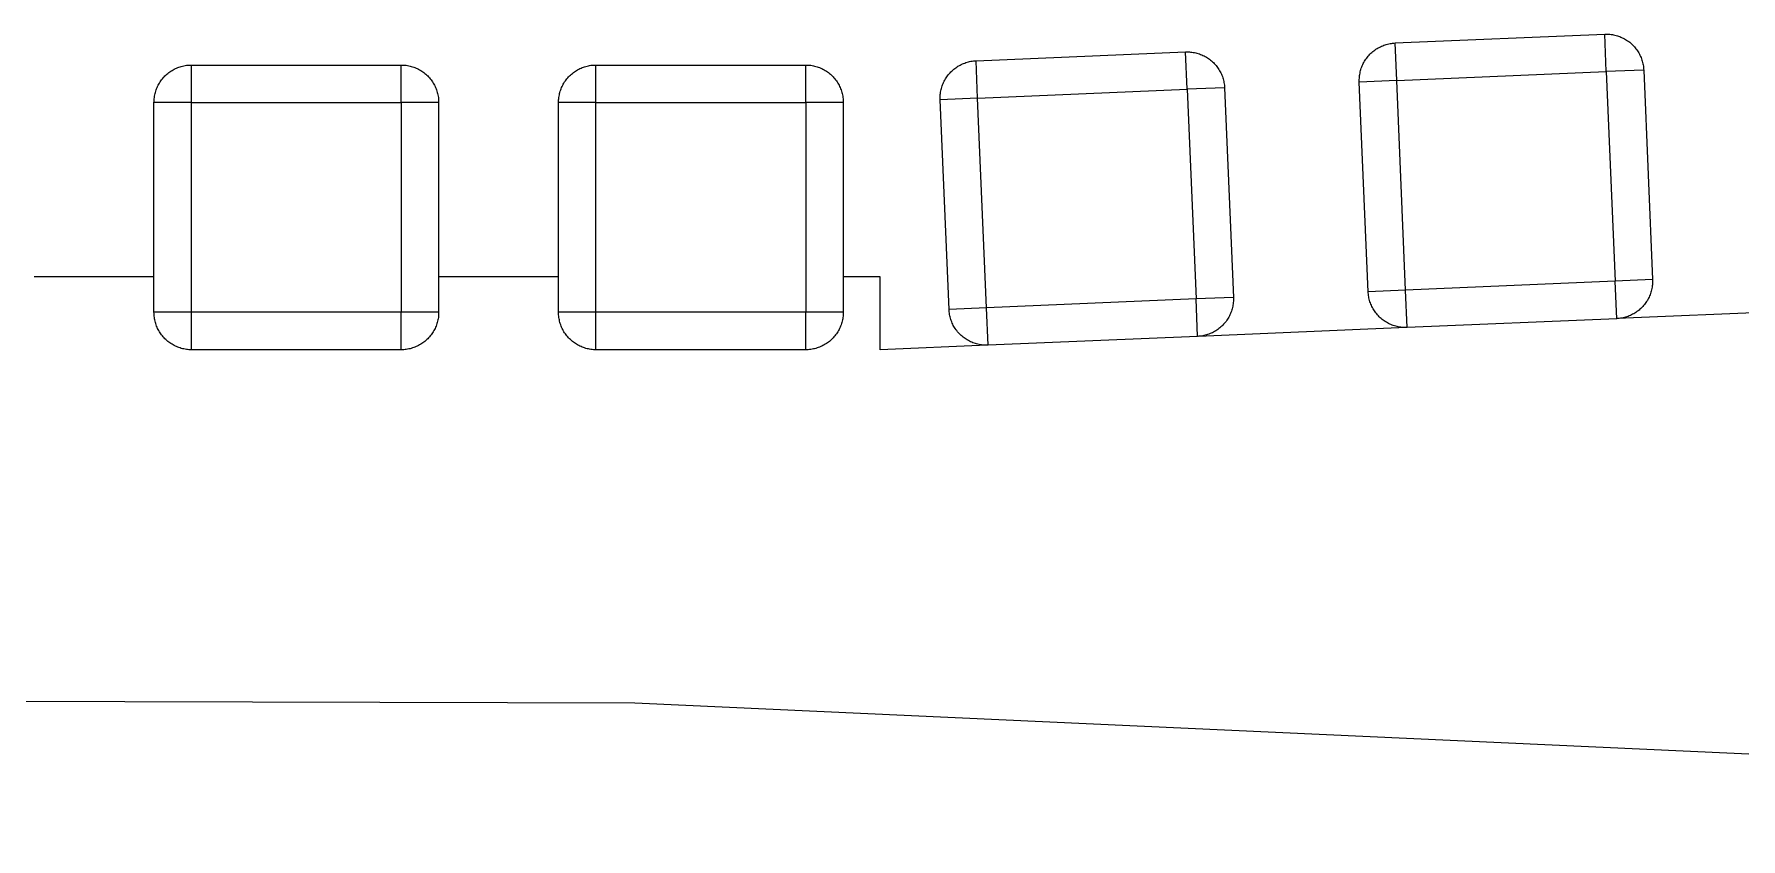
# Model space of a CAD drawing. Header units: millimetres. Extents: x -30 to 4992, y -440 to 3111.
# Drawn here: x 4209 to 4436.8, y 2986.7 to 3094.1 of the extents above; entities that cross this region are included whole.
import ezdxf

# ---------------------------------------------------------------- set-up
doc = ezdxf.new("R2010")
doc.units = ezdxf.units.MM
doc.layers.add('ZANO_R', color=7, linetype='Continuous', lineweight=0)

msp = doc.modelspace()

# ---------------------------------------------------------------- linework, layer by layer
at = {"layer": 'ZANO_R'}
for p, q in [((4390.65, 3092.89), (4418.62, 3094.07)), ((4418.62, 3094.07), (4418.79, 3094.07)), ((4418.83, 3089.07), (4418.62, 3094.07)), ((4418.79, 3094.07), (4418.96, 3094.07)), ((4418.96, 3094.07), (4419.13, 3094.06)), ((4419.13, 3094.06), (4419.3, 3094.05)), ((4419.3, 3094.05), (4419.47, 3094.03)), ((4419.47, 3094.03), (4419.64, 3094.01)), ((4419.64, 3094.01), (4419.81, 3093.98)), ((4419.81, 3093.98), (4419.98, 3093.94)), ((4419.98, 3093.94), (4420.14, 3093.9)), ((4420.14, 3093.9), (4420.31, 3093.85)), ((4420.31, 3093.85), (4420.47, 3093.8)), ((4334.7, 3090.52), (4362.67, 3091.7)), ((4362.67, 3091.7), (4362.84, 3091.71)), ((4362.88, 3086.71), (4362.67, 3091.7)), ((4362.84, 3091.71), (4363.01, 3091.71)), ((4363.01, 3091.71), (4363.18, 3091.7)), ((4363.18, 3091.7), (4363.35, 3091.68)), ((4363.35, 3091.68), (4363.52, 3091.67)), ((4363.52, 3091.67), (4363.69, 3091.64)), ((4363.69, 3091.64), (4363.86, 3091.61)), ((4363.86, 3091.61), (4364.03, 3091.57)), ((4364.03, 3091.57), (4364.19, 3091.53)), ((4387.42, 3091.52), (4387.54, 3091.63)), ((4387.54, 3091.63), (4387.67, 3091.74)), ((4387.67, 3091.74), (4387.81, 3091.85)), ((4387.81, 3091.85), (4387.94, 3091.95)), ((4387.94, 3091.95), (4388.08, 3092.05)), ((4388.08, 3092.05), (4388.23, 3092.14)), ((4388.23, 3092.14), (4388.37, 3092.23)), ((4388.37, 3092.23), (4388.52, 3092.31)), ((4388.52, 3092.31), (4388.67, 3092.39)), ((4388.67, 3092.39), (4388.83, 3092.46)), ((4388.83, 3092.46), (4388.99, 3092.53)), ((4388.99, 3092.53), (4389.15, 3092.59)), ((4389.15, 3092.59), (4389.31, 3092.64)), ((4389.31, 3092.64), (4389.47, 3092.69)), ((4389.47, 3092.69), (4389.64, 3092.74)), ((4389.64, 3092.74), (4389.8, 3092.78)), ((4389.8, 3092.78), (4389.97, 3092.81)), ((4389.97, 3092.81), (4390.14, 3092.84)), ((4390.14, 3092.84), (4390.31, 3092.86)), ((4390.31, 3092.86), (4390.48, 3092.87)), ((4390.48, 3092.87), (4390.65, 3092.89)), ((4390.86, 3087.89), (4390.65, 3092.89)), ((4420.47, 3093.8), (4420.63, 3093.74)), ((4420.63, 3093.74), (4420.79, 3093.67)), ((4420.79, 3093.67), (4420.94, 3093.6)), ((4420.94, 3093.6), (4421.1, 3093.53)), ((4421.1, 3093.53), (4421.25, 3093.45)), ((4421.25, 3093.45), (4421.4, 3093.36)), ((4421.4, 3093.36), (4421.54, 3093.27)), ((4421.54, 3093.27), (4421.68, 3093.18)), ((4421.68, 3093.18), (4421.82, 3093.08)), ((4421.82, 3093.08), (4421.96, 3092.98)), ((4421.96, 3092.98), (4422.09, 3092.87)), ((4422.09, 3092.87), (4422.22, 3092.75)), ((4422.22, 3092.75), (4422.34, 3092.64)), ((4422.34, 3092.64), (4422.46, 3092.51)), ((4422.46, 3092.51), (4422.58, 3092.39)), ((4422.58, 3092.39), (4422.69, 3092.26)), ((4422.69, 3092.26), (4422.79, 3092.13)), ((4422.79, 3092.13), (4422.9, 3091.99)), ((4422.9, 3091.99), (4422.99, 3091.85)), ((4422.99, 3091.85), (4423.08, 3091.7)), ((4423.08, 3091.7), (4423.17, 3091.56)), ((4423.17, 3091.56), (4423.25, 3091.41)), ((4227.38, 3089.22), (4227.52, 3089.31)), ((4227.52, 3089.31), (4227.67, 3089.39)), ((4227.67, 3089.39), (4227.83, 3089.47)), ((4227.83, 3089.47), (4227.98, 3089.54)), ((4227.98, 3089.54), (4228.14, 3089.6)), ((4228.14, 3089.6), (4228.3, 3089.66)), ((4228.3, 3089.66), (4228.46, 3089.72)), ((4228.46, 3089.72), (4228.62, 3089.77)), ((4228.62, 3089.77), (4228.79, 3089.81)), ((4228.79, 3089.81), (4228.96, 3089.85)), ((4228.96, 3089.85), (4229.12, 3089.88)), ((4229.12, 3089.88), (4229.29, 3089.91)), ((4229.29, 3089.91), (4229.46, 3089.93)), ((4229.46, 3089.93), (4229.63, 3089.94)), ((4229.63, 3089.94), (4229.8, 3089.95)), ((4229.8, 3089.95), (4229.97, 3089.95)), ((4229.97, 3089.95), (4257.97, 3089.95)), ((4229.97, 3084.95), (4229.97, 3089.95)), ((4257.97, 3089.95), (4258.14, 3089.95)), ((4257.97, 3084.95), (4257.97, 3089.95)), ((4258.14, 3089.95), (4258.31, 3089.94)), ((4258.31, 3089.94), (4258.48, 3089.93)), ((4258.48, 3089.93), (4258.65, 3089.91)), ((4258.65, 3089.91), (4258.82, 3089.88)), ((4258.82, 3089.88), (4258.99, 3089.85)), ((4258.99, 3089.85), (4259.16, 3089.81)), ((4259.16, 3089.81), (4259.32, 3089.77)), ((4259.32, 3089.77), (4259.49, 3089.72)), ((4259.49, 3089.72), (4259.65, 3089.66)), ((4259.65, 3089.66), (4259.81, 3089.6)), ((4259.81, 3089.6), (4259.97, 3089.54)), ((4259.97, 3089.54), (4260.12, 3089.47)), ((4260.12, 3089.47), (4260.27, 3089.39)), ((4260.27, 3089.39), (4260.42, 3089.31)), ((4260.42, 3089.31), (4260.57, 3089.22)), ((4281.38, 3089.22), (4281.52, 3089.31)), ((4281.52, 3089.31), (4281.67, 3089.39)), ((4281.67, 3089.39), (4281.83, 3089.47)), ((4281.83, 3089.47), (4281.98, 3089.54)), ((4281.98, 3089.54), (4282.14, 3089.6)), ((4282.14, 3089.6), (4282.3, 3089.66)), ((4282.3, 3089.66), (4282.46, 3089.72)), ((4282.46, 3089.72), (4282.62, 3089.77)), ((4282.62, 3089.77), (4282.79, 3089.81)), ((4282.79, 3089.81), (4282.96, 3089.85)), ((4282.96, 3089.85), (4283.12, 3089.88)), ((4283.12, 3089.88), (4283.29, 3089.91)), ((4283.29, 3089.91), (4283.46, 3089.93)), ((4283.46, 3089.93), (4283.63, 3089.94)), ((4283.63, 3089.94), (4283.8, 3089.95)), ((4283.8, 3089.95), (4283.97, 3089.95)), ((4283.97, 3089.95), (4311.97, 3089.95)), ((4283.97, 3084.95), (4283.97, 3089.95)), ((4311.97, 3089.95), (4312.14, 3089.95)), ((4311.97, 3084.95), (4311.97, 3089.95)), ((4312.14, 3089.95), (4312.31, 3089.94)), ((4312.31, 3089.94), (4312.48, 3089.93)), ((4312.48, 3089.93), (4312.65, 3089.91)), ((4312.65, 3089.91), (4312.82, 3089.88)), ((4312.82, 3089.88), (4312.99, 3089.85)), ((4312.99, 3089.85), (4313.16, 3089.81)), ((4313.16, 3089.81), (4313.32, 3089.77)), ((4313.32, 3089.77), (4313.49, 3089.72)), ((4313.49, 3089.72), (4313.65, 3089.66)), ((4313.65, 3089.66), (4313.81, 3089.6)), ((4313.81, 3089.6), (4313.97, 3089.54)), ((4313.97, 3089.54), (4314.12, 3089.47)), ((4314.12, 3089.47), (4314.27, 3089.39)), ((4314.27, 3089.39), (4314.42, 3089.31)), ((4314.42, 3089.31), (4314.57, 3089.22)), ((4331.47, 3089.15), (4331.59, 3089.27)), ((4331.59, 3089.27), (4331.72, 3089.38)), ((4331.72, 3089.38), (4331.86, 3089.48)), ((4331.86, 3089.48), (4331.99, 3089.59)), ((4331.99, 3089.59), (4332.13, 3089.68)), ((4332.13, 3089.68), (4332.28, 3089.78)), ((4332.28, 3089.78), (4332.42, 3089.86)), ((4332.42, 3089.86), (4332.57, 3089.95)), ((4332.57, 3089.95), (4332.72, 3090.02)), ((4332.72, 3090.02), (4332.88, 3090.09)), ((4332.88, 3090.09), (4333.04, 3090.16)), ((4333.04, 3090.16), (4333.2, 3090.22)), ((4333.2, 3090.22), (4333.36, 3090.28)), ((4333.36, 3090.28), (4333.52, 3090.33)), ((4333.52, 3090.33), (4333.69, 3090.37)), ((4333.69, 3090.37), (4333.85, 3090.41)), ((4333.85, 3090.41), (4334.02, 3090.45)), ((4334.02, 3090.45), (4334.19, 3090.47)), ((4334.19, 3090.47), (4334.36, 3090.49)), ((4334.36, 3090.49), (4334.53, 3090.51)), ((4334.53, 3090.51), (4334.7, 3090.52)), ((4334.91, 3085.52), (4334.7, 3090.52)), ((4364.19, 3091.53), (4364.36, 3091.48)), ((4364.36, 3091.48), (4364.52, 3091.43)), ((4364.52, 3091.43), (4364.68, 3091.37)), ((4364.68, 3091.37), (4364.84, 3091.31)), ((4364.84, 3091.31), (4364.99, 3091.24)), ((4364.99, 3091.24), (4365.15, 3091.17)), ((4365.15, 3091.17), (4365.3, 3091.09)), ((4365.3, 3091.09), (4365.45, 3091)), ((4365.45, 3091), (4365.59, 3090.91)), ((4365.59, 3090.91), (4365.73, 3090.82)), ((4365.73, 3090.82), (4365.87, 3090.72)), ((4365.87, 3090.72), (4366.01, 3090.61)), ((4366.01, 3090.61), (4366.14, 3090.5)), ((4366.14, 3090.5), (4366.27, 3090.39)), ((4366.27, 3090.39), (4366.39, 3090.27)), ((4366.39, 3090.27), (4366.51, 3090.15)), ((4366.51, 3090.15), (4366.63, 3090.02)), ((4366.63, 3090.02), (4366.74, 3089.89)), ((4366.74, 3089.89), (4366.84, 3089.76)), ((4366.84, 3089.76), (4366.95, 3089.62)), ((4366.95, 3089.62), (4367.04, 3089.48)), ((4367.04, 3089.48), (4367.13, 3089.34)), ((4367.13, 3089.34), (4367.22, 3089.19)), ((4386.03, 3089.2), (4386.08, 3089.36)), ((4386.08, 3089.36), (4386.13, 3089.53)), ((4386.13, 3089.53), (4386.19, 3089.69)), ((4386.19, 3089.69), (4386.26, 3089.84)), ((4386.26, 3089.84), (4386.33, 3090)), ((4386.33, 3090), (4386.4, 3090.15)), ((4386.4, 3090.15), (4386.48, 3090.3)), ((4386.48, 3090.3), (4386.57, 3090.45)), ((4386.57, 3090.45), (4386.66, 3090.6)), ((4386.66, 3090.6), (4386.75, 3090.74)), ((4386.75, 3090.74), (4386.85, 3090.88)), ((4386.85, 3090.88), (4386.95, 3091.01)), ((4386.95, 3091.01), (4387.06, 3091.14)), ((4387.06, 3091.14), (4387.18, 3091.27)), ((4387.18, 3091.27), (4387.29, 3091.4)), ((4387.29, 3091.4), (4387.42, 3091.52)), ((4423.82, 3089.28), (4418.83, 3089.07)), ((4423.25, 3091.41), (4423.33, 3091.26)), ((4423.33, 3091.26), (4423.4, 3091.1)), ((4423.4, 3091.1), (4423.47, 3090.94)), ((4423.47, 3090.94), (4423.53, 3090.78)), ((4423.53, 3090.78), (4423.59, 3090.62)), ((4423.59, 3090.62), (4423.64, 3090.46)), ((4423.64, 3090.46), (4423.68, 3090.29)), ((4423.68, 3090.29), (4423.72, 3090.13)), ((4423.72, 3090.13), (4423.75, 3089.96)), ((4423.75, 3089.96), (4423.78, 3089.79)), ((4423.78, 3089.79), (4423.8, 3089.62)), ((4423.8, 3089.62), (4423.82, 3089.45)), ((4423.82, 3089.45), (4423.83, 3089.28)), ((4423.82, 3089.28), (4423.83, 3089.28)), ((4423.83, 3089.28), (4425.01, 3061.31)), ((4225.39, 3086.94), (4225.46, 3087.1)), ((4225.46, 3087.1), (4225.53, 3087.25)), ((4225.53, 3087.25), (4225.61, 3087.4)), ((4225.61, 3087.4), (4225.7, 3087.55)), ((4225.7, 3087.55), (4225.79, 3087.69)), ((4225.79, 3087.69), (4225.89, 3087.84)), ((4225.89, 3087.84), (4225.99, 3087.97)), ((4225.99, 3087.97), (4226.09, 3088.11)), ((4226.09, 3088.11), (4226.2, 3088.24)), ((4226.2, 3088.24), (4226.32, 3088.36)), ((4226.32, 3088.36), (4226.44, 3088.49)), ((4226.44, 3088.49), (4226.56, 3088.61)), ((4226.56, 3088.61), (4226.69, 3088.72)), ((4226.69, 3088.72), (4226.82, 3088.83)), ((4226.82, 3088.83), (4226.95, 3088.94)), ((4226.95, 3088.94), (4227.09, 3089.04)), ((4227.09, 3089.04), (4227.23, 3089.13)), ((4227.23, 3089.13), (4227.38, 3089.22)), ((4260.57, 3089.22), (4260.72, 3089.13)), ((4260.72, 3089.13), (4260.86, 3089.04)), ((4260.86, 3089.04), (4260.99, 3088.94)), ((4260.99, 3088.94), (4261.13, 3088.83)), ((4261.13, 3088.83), (4261.26, 3088.72)), ((4261.26, 3088.72), (4261.39, 3088.61)), ((4261.39, 3088.61), (4261.51, 3088.49)), ((4261.51, 3088.49), (4261.63, 3088.36)), ((4261.63, 3088.36), (4261.74, 3088.24)), ((4261.74, 3088.24), (4261.85, 3088.11)), ((4261.85, 3088.11), (4261.96, 3087.97)), ((4261.96, 3087.97), (4262.06, 3087.84)), ((4262.06, 3087.84), (4262.15, 3087.69)), ((4262.15, 3087.69), (4262.25, 3087.55)), ((4262.25, 3087.55), (4262.33, 3087.4)), ((4262.33, 3087.4), (4262.41, 3087.25)), ((4262.41, 3087.25), (4262.49, 3087.1)), ((4262.49, 3087.1), (4262.56, 3086.94)), ((4279.39, 3086.94), (4279.46, 3087.1)), ((4279.46, 3087.1), (4279.53, 3087.25)), ((4279.53, 3087.25), (4279.61, 3087.4)), ((4279.61, 3087.4), (4279.7, 3087.55)), ((4279.7, 3087.55), (4279.79, 3087.69)), ((4279.79, 3087.69), (4279.89, 3087.84)), ((4279.89, 3087.84), (4279.99, 3087.97)), ((4279.99, 3087.97), (4280.09, 3088.11)), ((4280.09, 3088.11), (4280.2, 3088.24)), ((4280.2, 3088.24), (4280.32, 3088.36)), ((4280.32, 3088.36), (4280.44, 3088.49)), ((4280.44, 3088.49), (4280.56, 3088.61)), ((4280.56, 3088.61), (4280.69, 3088.72)), ((4280.69, 3088.72), (4280.82, 3088.83)), ((4280.82, 3088.83), (4280.95, 3088.94)), ((4280.95, 3088.94), (4281.09, 3089.04)), ((4281.09, 3089.04), (4281.23, 3089.13)), ((4281.23, 3089.13), (4281.38, 3089.22)), ((4314.57, 3089.22), (4314.72, 3089.13)), ((4314.72, 3089.13), (4314.86, 3089.04)), ((4314.86, 3089.04), (4314.99, 3088.94)), ((4314.99, 3088.94), (4315.13, 3088.83)), ((4315.13, 3088.83), (4315.26, 3088.72)), ((4315.26, 3088.72), (4315.39, 3088.61)), ((4315.39, 3088.61), (4315.51, 3088.49)), ((4315.51, 3088.49), (4315.63, 3088.36)), ((4315.63, 3088.36), (4315.74, 3088.24)), ((4315.74, 3088.24), (4315.85, 3088.11)), ((4315.85, 3088.11), (4315.96, 3087.97)), ((4315.96, 3087.97), (4316.06, 3087.84)), ((4316.06, 3087.84), (4316.15, 3087.69)), ((4316.15, 3087.69), (4316.25, 3087.55)), ((4316.25, 3087.55), (4316.33, 3087.4)), ((4316.33, 3087.4), (4316.41, 3087.25)), ((4316.41, 3087.25), (4316.49, 3087.1)), ((4316.49, 3087.1), (4316.56, 3086.94)), ((4330.08, 3086.83), (4330.13, 3087)), ((4330.13, 3087), (4330.18, 3087.16)), ((4330.18, 3087.16), (4330.24, 3087.32)), ((4330.24, 3087.32), (4330.31, 3087.48)), ((4330.31, 3087.48), (4330.38, 3087.64)), ((4330.38, 3087.64), (4330.45, 3087.79)), ((4330.45, 3087.79), (4330.53, 3087.94)), ((4330.53, 3087.94), (4330.62, 3088.09)), ((4330.62, 3088.09), (4330.71, 3088.23)), ((4330.71, 3088.23), (4330.8, 3088.38)), ((4330.8, 3088.38), (4330.9, 3088.51)), ((4330.9, 3088.51), (4331, 3088.65)), ((4331, 3088.65), (4331.11, 3088.78)), ((4331.11, 3088.78), (4331.23, 3088.91)), ((4331.23, 3088.91), (4331.34, 3089.03)), ((4331.34, 3089.03), (4331.47, 3089.15)), ((4367.22, 3089.19), (4367.3, 3089.04)), ((4367.3, 3089.04), (4367.38, 3088.89)), ((4367.38, 3088.89), (4367.45, 3088.74)), ((4367.45, 3088.74), (4367.52, 3088.58)), ((4367.52, 3088.58), (4367.58, 3088.42)), ((4367.58, 3088.42), (4367.64, 3088.26)), ((4367.64, 3088.26), (4367.69, 3088.1)), ((4367.69, 3088.1), (4367.73, 3087.93)), ((4367.73, 3087.93), (4367.77, 3087.76)), ((4367.77, 3087.76), (4367.8, 3087.6)), ((4367.8, 3087.6), (4367.83, 3087.43)), ((4367.83, 3087.43), (4367.85, 3087.26)), ((4367.85, 3087.26), (4367.87, 3087.09)), ((4367.87, 3087.09), (4367.88, 3086.92)), ((4385.86, 3088.02), (4385.87, 3088.19)), ((4385.86, 3087.85), (4385.86, 3088.02)), ((4390.86, 3087.89), (4385.86, 3087.68)), ((4385.86, 3087.68), (4385.86, 3087.85)), ((4387.05, 3059.7), (4385.86, 3087.68)), ((4385.87, 3088.19), (4385.88, 3088.36)), ((4385.88, 3088.36), (4385.9, 3088.53)), ((4385.9, 3088.53), (4385.92, 3088.7)), ((4385.92, 3088.7), (4385.96, 3088.87)), ((4385.96, 3088.87), (4385.99, 3089.03)), ((4385.99, 3089.03), (4386.03, 3089.2)), ((4390.86, 3087.89), (4418.83, 3089.07)), ((4392.04, 3059.91), (4390.86, 3087.89)), ((4418.83, 3089.07), (4420.02, 3061.1)), ((4224.97, 3084.95), (4224.98, 3085.12)), ((4224.97, 3056.95), (4224.97, 3084.95)), ((4229.97, 3084.95), (4224.97, 3084.95)), ((4224.98, 3085.29), (4225, 3085.46)), ((4224.98, 3085.12), (4224.98, 3085.29)), ((4225, 3085.46), (4225.02, 3085.63)), ((4225.02, 3085.63), (4225.05, 3085.8)), ((4225.05, 3085.8), (4225.08, 3085.97)), ((4225.08, 3085.97), (4225.12, 3086.14)), ((4225.12, 3086.14), (4225.16, 3086.3)), ((4225.16, 3086.3), (4225.21, 3086.46)), ((4225.21, 3086.46), (4225.26, 3086.63)), ((4225.26, 3086.63), (4225.32, 3086.79)), ((4225.32, 3086.79), (4225.39, 3086.94)), ((4229.97, 3084.95), (4257.97, 3084.95)), ((4229.97, 3056.95), (4229.97, 3084.95)), ((4257.97, 3084.95), (4257.97, 3056.95)), ((4262.97, 3084.95), (4257.97, 3084.95)), ((4262.56, 3086.94), (4262.62, 3086.79)), ((4262.62, 3086.79), (4262.68, 3086.63)), ((4262.68, 3086.63), (4262.74, 3086.46)), ((4262.74, 3086.46), (4262.79, 3086.3)), ((4262.79, 3086.3), (4262.83, 3086.14)), ((4262.83, 3086.14), (4262.87, 3085.97)), ((4262.87, 3085.97), (4262.9, 3085.8)), ((4262.9, 3085.8), (4262.93, 3085.63)), ((4262.93, 3085.63), (4262.95, 3085.46)), ((4262.95, 3085.46), (4262.96, 3085.29)), ((4262.96, 3085.29), (4262.97, 3085.12)), ((4262.97, 3085.12), (4262.97, 3084.95)), ((4262.97, 3084.95), (4262.97, 3056.95)), ((4262.97, 3084.95), (4262.97, 3084.95)), ((4278.97, 3084.95), (4278.98, 3085.12)), ((4278.97, 3056.95), (4278.97, 3084.95)), ((4283.97, 3084.95), (4278.97, 3084.95)), ((4278.98, 3085.29), (4279, 3085.46)), ((4278.98, 3085.12), (4278.98, 3085.29)), ((4279, 3085.46), (4279.02, 3085.63)), ((4279.02, 3085.63), (4279.05, 3085.8)), ((4279.05, 3085.8), (4279.08, 3085.97)), ((4279.08, 3085.97), (4279.12, 3086.14)), ((4279.12, 3086.14), (4279.16, 3086.3)), ((4279.16, 3086.3), (4279.21, 3086.46)), ((4279.21, 3086.46), (4279.26, 3086.63)), ((4279.26, 3086.63), (4279.32, 3086.79)), ((4279.32, 3086.79), (4279.39, 3086.94)), ((4283.97, 3084.95), (4311.97, 3084.95)), ((4283.97, 3056.95), (4283.97, 3084.95)), ((4311.97, 3084.95), (4311.97, 3056.95)), ((4316.97, 3084.95), (4311.97, 3084.95)), ((4316.56, 3086.94), (4316.62, 3086.79)), ((4316.62, 3086.79), (4316.68, 3086.63)), ((4316.68, 3086.63), (4316.74, 3086.46)), ((4316.74, 3086.46), (4316.79, 3086.3)), ((4316.79, 3086.3), (4316.83, 3086.14)), ((4316.83, 3086.14), (4316.87, 3085.97)), ((4316.87, 3085.97), (4316.9, 3085.8)), ((4316.9, 3085.8), (4316.93, 3085.63)), ((4316.93, 3085.63), (4316.95, 3085.46)), ((4316.95, 3085.46), (4316.96, 3085.29)), ((4316.96, 3085.29), (4316.97, 3085.12)), ((4316.97, 3085.12), (4316.97, 3084.95)), ((4316.97, 3084.95), (4316.97, 3056.95)), ((4316.97, 3084.95), (4316.97, 3084.95)), ((4329.91, 3085.66), (4329.92, 3085.83)), ((4329.91, 3085.48), (4329.91, 3085.66)), ((4334.91, 3085.52), (4329.91, 3085.31)), ((4329.91, 3085.31), (4329.91, 3085.48)), ((4331.1, 3057.34), (4329.91, 3085.31)), ((4329.92, 3085.83), (4329.93, 3086)), ((4329.93, 3086), (4329.95, 3086.17)), ((4329.95, 3086.17), (4329.97, 3086.33)), ((4329.97, 3086.33), (4330.01, 3086.5)), ((4330.01, 3086.5), (4330.04, 3086.67)), ((4330.04, 3086.67), (4330.08, 3086.83)), ((4334.91, 3085.52), (4362.88, 3086.71)), ((4336.09, 3057.55), (4334.91, 3085.52)), ((4367.87, 3086.92), (4362.88, 3086.71)), ((4362.88, 3086.71), (4364.07, 3058.73)), ((4367.87, 3086.92), (4367.88, 3086.92)), ((4367.88, 3086.92), (4369.06, 3058.94)), ((4224.97, 3061.7), (4208.97, 3061.7)), ((4278.97, 3061.7), (4262.97, 3061.7)), ((4321.9, 3061.7), (4316.97, 3061.7)), ((4321.9, 3051.95), (4321.9, 3061.7)), ((4392.04, 3059.91), (4387.05, 3059.7)), ((4387.06, 3059.53), (4387.05, 3059.7)), ((4420.02, 3061.1), (4392.04, 3059.91)), ((4392.25, 3054.92), (4392.04, 3059.91)), ((4425.01, 3061.31), (4420.02, 3061.1)), ((4420.23, 3056.1), (4420.02, 3061.1)), ((4424.84, 3059.79), (4424.79, 3059.62)), ((4424.88, 3059.95), (4424.84, 3059.79)), ((4424.92, 3060.12), (4424.88, 3059.95)), ((4424.95, 3060.29), (4424.92, 3060.12)), ((4424.97, 3060.46), (4424.95, 3060.29)), ((4424.99, 3060.63), (4424.97, 3060.46)), ((4425.01, 3060.8), (4424.99, 3060.63)), ((4425.01, 3061.31), (4425.02, 3061.14)), ((4425.01, 3061.31), (4425.01, 3061.31)), ((4425.02, 3061.14), (4425.01, 3060.97)), ((4425.01, 3060.97), (4425.01, 3060.8)), ((4336.09, 3057.55), (4331.1, 3057.34)), ((4364.07, 3058.73), (4336.09, 3057.55)), ((4336.3, 3052.56), (4336.09, 3057.55)), ((4369.06, 3058.94), (4364.07, 3058.73)), ((4364.28, 3053.74), (4364.07, 3058.73)), ((4368.89, 3057.42), (4368.84, 3057.26)), ((4368.93, 3057.59), (4368.89, 3057.42)), ((4368.97, 3057.75), (4368.93, 3057.59)), ((4369, 3057.92), (4368.97, 3057.75)), ((4369.02, 3058.09), (4369, 3057.92)), ((4369.04, 3058.26), (4369.02, 3058.09)), ((4369.06, 3058.43), (4369.04, 3058.26)), ((4369.06, 3058.94), (4369.07, 3058.77)), ((4369.06, 3058.94), (4369.06, 3058.94)), ((4369.07, 3058.77), (4369.06, 3058.6)), ((4369.06, 3058.6), (4369.06, 3058.43)), ((4387.07, 3059.36), (4387.06, 3059.53)), ((4387.09, 3059.19), (4387.07, 3059.36)), ((4387.12, 3059.03), (4387.09, 3059.19)), ((4387.15, 3058.86), (4387.12, 3059.03)), ((4387.19, 3058.69), (4387.15, 3058.86)), ((4387.24, 3058.53), (4387.19, 3058.69)), ((4387.29, 3058.36), (4387.24, 3058.53)), ((4387.34, 3058.2), (4387.29, 3058.36)), ((4387.4, 3058.04), (4387.34, 3058.2)), ((4387.47, 3057.89), (4387.4, 3058.04)), ((4387.54, 3057.73), (4387.47, 3057.89)), ((4387.62, 3057.58), (4387.54, 3057.73)), ((4387.7, 3057.43), (4387.62, 3057.58)), ((4387.79, 3057.28), (4387.7, 3057.43)), ((4423.46, 3057.47), (4423.33, 3057.35)), ((4423.58, 3057.59), (4423.46, 3057.47)), ((4423.7, 3057.71), (4423.58, 3057.59)), ((4423.81, 3057.84), (4423.7, 3057.71)), ((4423.92, 3057.97), (4423.81, 3057.84)), ((4424.02, 3058.11), (4423.92, 3057.97)), ((4424.12, 3058.25), (4424.02, 3058.11)), ((4424.22, 3058.39), (4424.12, 3058.25)), ((4424.31, 3058.53), (4424.22, 3058.39)), ((4424.39, 3058.68), (4424.31, 3058.53)), ((4424.47, 3058.83), (4424.39, 3058.68)), ((4424.55, 3058.99), (4424.47, 3058.83)), ((4424.62, 3059.14), (4424.55, 3058.99)), ((4424.68, 3059.3), (4424.62, 3059.14)), ((4424.74, 3059.46), (4424.68, 3059.3)), ((4424.79, 3059.62), (4424.74, 3059.46)), ((4224.98, 3056.78), (4224.97, 3056.95)), ((4229.97, 3056.95), (4224.97, 3056.95)), ((4224.98, 3056.61), (4224.98, 3056.78)), ((4225, 3056.44), (4224.98, 3056.61)), ((4225.02, 3056.27), (4225, 3056.44)), ((4225.05, 3056.1), (4225.02, 3056.27)), ((4225.08, 3055.93), (4225.05, 3056.1)), ((4225.12, 3055.77), (4225.08, 3055.93)), ((4225.16, 3055.6), (4225.12, 3055.77)), ((4225.21, 3055.44), (4225.16, 3055.6)), ((4225.26, 3055.28), (4225.21, 3055.44)), ((4225.32, 3055.12), (4225.26, 3055.28)), ((4225.39, 3054.96), (4225.32, 3055.12)), ((4257.97, 3056.95), (4229.97, 3056.95)), ((4229.97, 3051.96), (4229.97, 3056.95)), ((4257.97, 3051.96), (4257.97, 3056.95)), ((4262.97, 3056.95), (4257.97, 3056.95)), ((4262.62, 3055.12), (4262.56, 3054.96)), ((4262.68, 3055.28), (4262.62, 3055.12)), ((4262.74, 3055.44), (4262.68, 3055.28)), ((4262.79, 3055.6), (4262.74, 3055.44)), ((4262.83, 3055.77), (4262.79, 3055.6)), ((4262.87, 3055.93), (4262.83, 3055.77)), ((4262.9, 3056.1), (4262.87, 3055.93)), ((4262.93, 3056.27), (4262.9, 3056.1)), ((4262.95, 3056.44), (4262.93, 3056.27)), ((4262.96, 3056.61), (4262.95, 3056.44)), ((4262.97, 3056.78), (4262.96, 3056.61)), ((4262.97, 3056.95), (4262.97, 3056.78)), ((4262.97, 3056.95), (4262.97, 3056.95)), ((4278.98, 3056.78), (4278.97, 3056.95)), ((4283.97, 3056.95), (4278.97, 3056.95)), ((4278.98, 3056.61), (4278.98, 3056.78)), ((4279, 3056.44), (4278.98, 3056.61)), ((4279.02, 3056.27), (4279, 3056.44)), ((4279.05, 3056.1), (4279.02, 3056.27)), ((4279.08, 3055.93), (4279.05, 3056.1)), ((4279.12, 3055.77), (4279.08, 3055.93)), ((4279.16, 3055.6), (4279.12, 3055.77)), ((4279.21, 3055.44), (4279.16, 3055.6)), ((4279.26, 3055.28), (4279.21, 3055.44)), ((4279.32, 3055.12), (4279.26, 3055.28)), ((4279.39, 3054.96), (4279.32, 3055.12)), ((4311.97, 3056.95), (4283.97, 3056.95)), ((4283.97, 3051.96), (4283.97, 3056.95)), ((4311.97, 3051.96), (4311.97, 3056.95)), ((4316.97, 3056.95), (4311.97, 3056.95)), ((4316.62, 3055.12), (4316.56, 3054.96)), ((4316.68, 3055.28), (4316.62, 3055.12)), ((4316.74, 3055.44), (4316.68, 3055.28)), ((4316.79, 3055.6), (4316.74, 3055.44)), ((4316.83, 3055.77), (4316.79, 3055.6)), ((4316.87, 3055.93), (4316.83, 3055.77)), ((4316.9, 3056.1), (4316.87, 3055.93)), ((4316.93, 3056.27), (4316.9, 3056.1)), ((4316.95, 3056.44), (4316.93, 3056.27)), ((4316.96, 3056.61), (4316.95, 3056.44)), ((4316.97, 3056.78), (4316.96, 3056.61)), ((4316.97, 3056.95), (4316.97, 3056.78)), ((4316.97, 3056.95), (4316.97, 3056.95)), ((4331.11, 3057.17), (4331.1, 3057.34)), ((4331.12, 3057), (4331.11, 3057.17)), ((4331.14, 3056.83), (4331.12, 3057)), ((4331.17, 3056.66), (4331.14, 3056.83)), ((4331.2, 3056.49), (4331.17, 3056.66)), ((4331.24, 3056.33), (4331.2, 3056.49)), ((4331.29, 3056.16), (4331.24, 3056.33)), ((4331.34, 3056), (4331.29, 3056.16)), ((4331.39, 3055.84), (4331.34, 3056)), ((4331.45, 3055.68), (4331.39, 3055.84)), ((4331.52, 3055.52), (4331.45, 3055.68)), ((4331.59, 3055.37), (4331.52, 3055.52)), ((4331.67, 3055.21), (4331.59, 3055.37)), ((4331.75, 3055.06), (4331.67, 3055.21)), ((4367.51, 3055.11), (4367.38, 3054.99)), ((4367.63, 3055.23), (4367.51, 3055.11)), ((4367.75, 3055.35), (4367.63, 3055.23)), ((4367.86, 3055.48), (4367.75, 3055.35)), ((4367.97, 3055.61), (4367.86, 3055.48)), ((4368.07, 3055.74), (4367.97, 3055.61)), ((4368.17, 3055.88), (4368.07, 3055.74)), ((4368.27, 3056.02), (4368.17, 3055.88)), ((4368.36, 3056.17), (4368.27, 3056.02)), ((4368.44, 3056.32), (4368.36, 3056.17)), ((4368.52, 3056.47), (4368.44, 3056.32)), ((4368.6, 3056.62), (4368.52, 3056.47)), ((4368.67, 3056.78), (4368.6, 3056.62)), ((4368.73, 3056.94), (4368.67, 3056.78)), ((4368.79, 3057.1), (4368.73, 3056.94)), ((4368.84, 3057.26), (4368.79, 3057.1)), ((4387.88, 3057.14), (4387.79, 3057.28)), ((4387.98, 3057), (4387.88, 3057.14)), ((4388.08, 3056.86), (4387.98, 3057)), ((4388.19, 3056.73), (4388.08, 3056.86)), ((4388.3, 3056.6), (4388.19, 3056.73)), ((4388.41, 3056.47), (4388.3, 3056.6)), ((4388.53, 3056.35), (4388.41, 3056.47)), ((4388.66, 3056.23), (4388.53, 3056.35)), ((4388.79, 3056.12), (4388.66, 3056.23)), ((4388.92, 3056.01), (4388.79, 3056.12)), ((4389.05, 3055.91), (4388.92, 3056.01)), ((4389.19, 3055.81), (4389.05, 3055.91)), ((4389.33, 3055.71), (4389.19, 3055.81)), ((4389.48, 3055.62), (4389.33, 3055.71)), ((4389.63, 3055.54), (4389.48, 3055.62)), ((4389.78, 3055.46), (4389.63, 3055.54)), ((4389.93, 3055.38), (4389.78, 3055.46)), ((4390.09, 3055.31), (4389.93, 3055.38)), ((4390.24, 3055.25), (4390.09, 3055.31)), ((4390.4, 3055.19), (4390.24, 3055.25)), ((4390.57, 3055.14), (4390.4, 3055.19)), ((4390.73, 3055.09), (4390.57, 3055.14)), ((4390.9, 3055.05), (4390.73, 3055.09)), ((4420.23, 3056.1), (4392.25, 3054.92)), ((4420.4, 3056.11), (4420.23, 3056.1)), ((4420.23, 3056.1), (4420.23, 3056.1)), ((4448.09, 3057.28), (4420.34, 3056.11)), ((4420.57, 3056.13), (4420.4, 3056.11)), ((4420.74, 3056.15), (4420.57, 3056.13)), ((4420.91, 3056.18), (4420.74, 3056.15)), ((4421.07, 3056.21), (4420.91, 3056.18)), ((4421.24, 3056.25), (4421.07, 3056.21)), ((4421.4, 3056.29), (4421.24, 3056.25)), ((4421.57, 3056.34), (4421.4, 3056.29)), ((4421.73, 3056.4), (4421.57, 3056.34)), ((4421.89, 3056.46), (4421.73, 3056.4)), ((4422.05, 3056.53), (4421.89, 3056.46)), ((4422.2, 3056.6), (4422.05, 3056.53)), ((4422.35, 3056.68), (4422.2, 3056.6)), ((4422.5, 3056.76), (4422.35, 3056.68)), ((4422.65, 3056.85), (4422.5, 3056.76)), ((4422.79, 3056.94), (4422.65, 3056.85)), ((4422.93, 3057.04), (4422.79, 3056.94)), ((4423.07, 3057.14), (4422.93, 3057.04)), ((4423.2, 3057.24), (4423.07, 3057.14)), ((4423.33, 3057.35), (4423.2, 3057.24)), ((4225.46, 3054.8), (4225.39, 3054.96)), ((4225.53, 3054.65), (4225.46, 3054.8)), ((4225.61, 3054.5), (4225.53, 3054.65)), ((4225.7, 3054.35), (4225.61, 3054.5)), ((4225.79, 3054.21), (4225.7, 3054.35)), ((4225.89, 3054.07), (4225.79, 3054.21)), ((4225.99, 3053.93), (4225.89, 3054.07)), ((4226.09, 3053.8), (4225.99, 3053.93)), ((4226.2, 3053.67), (4226.09, 3053.8)), ((4226.32, 3053.54), (4226.2, 3053.67)), ((4226.44, 3053.42), (4226.32, 3053.54)), ((4226.56, 3053.3), (4226.44, 3053.42)), ((4226.69, 3053.18), (4226.56, 3053.3)), ((4226.82, 3053.07), (4226.69, 3053.18)), ((4226.95, 3052.97), (4226.82, 3053.07)), ((4227.09, 3052.87), (4226.95, 3052.97)), ((4227.23, 3052.77), (4227.09, 3052.87)), ((4260.86, 3052.87), (4260.72, 3052.77)), ((4260.99, 3052.97), (4260.86, 3052.87)), ((4261.13, 3053.07), (4260.99, 3052.97)), ((4261.26, 3053.18), (4261.13, 3053.07)), ((4261.39, 3053.3), (4261.26, 3053.18)), ((4261.51, 3053.42), (4261.39, 3053.3)), ((4261.63, 3053.54), (4261.51, 3053.42)), ((4261.74, 3053.67), (4261.63, 3053.54)), ((4261.85, 3053.8), (4261.74, 3053.67)), ((4261.96, 3053.93), (4261.85, 3053.8)), ((4262.06, 3054.07), (4261.96, 3053.93)), ((4262.15, 3054.21), (4262.06, 3054.07)), ((4262.25, 3054.35), (4262.15, 3054.21)), ((4262.33, 3054.5), (4262.25, 3054.35)), ((4262.41, 3054.65), (4262.33, 3054.5)), ((4262.49, 3054.8), (4262.41, 3054.65)), ((4262.56, 3054.96), (4262.49, 3054.8)), ((4279.46, 3054.8), (4279.39, 3054.96)), ((4279.53, 3054.65), (4279.46, 3054.8)), ((4279.61, 3054.5), (4279.53, 3054.65)), ((4279.7, 3054.35), (4279.61, 3054.5)), ((4279.79, 3054.21), (4279.7, 3054.35)), ((4279.89, 3054.07), (4279.79, 3054.21)), ((4279.99, 3053.93), (4279.89, 3054.07)), ((4280.09, 3053.8), (4279.99, 3053.93)), ((4280.2, 3053.67), (4280.09, 3053.8)), ((4280.32, 3053.54), (4280.2, 3053.67)), ((4280.44, 3053.42), (4280.32, 3053.54)), ((4280.56, 3053.3), (4280.44, 3053.42)), ((4280.69, 3053.18), (4280.56, 3053.3)), ((4280.82, 3053.07), (4280.69, 3053.18)), ((4280.95, 3052.97), (4280.82, 3053.07)), ((4281.09, 3052.87), (4280.95, 3052.97)), ((4281.23, 3052.77), (4281.09, 3052.87)), ((4314.86, 3052.87), (4314.72, 3052.77)), ((4314.99, 3052.97), (4314.86, 3052.87)), ((4315.13, 3053.07), (4314.99, 3052.97)), ((4315.26, 3053.18), (4315.13, 3053.07)), ((4315.39, 3053.3), (4315.26, 3053.18)), ((4315.51, 3053.42), (4315.39, 3053.3)), ((4315.63, 3053.54), (4315.51, 3053.42)), ((4315.74, 3053.67), (4315.63, 3053.54)), ((4315.85, 3053.8), (4315.74, 3053.67)), ((4315.96, 3053.93), (4315.85, 3053.8)), ((4316.06, 3054.07), (4315.96, 3053.93)), ((4316.15, 3054.21), (4316.06, 3054.07)), ((4316.25, 3054.35), (4316.15, 3054.21)), ((4316.33, 3054.5), (4316.25, 3054.35)), ((4316.41, 3054.65), (4316.33, 3054.5)), ((4316.49, 3054.8), (4316.41, 3054.65)), ((4316.56, 3054.96), (4316.49, 3054.8)), ((4331.84, 3054.92), (4331.75, 3055.06)), ((4331.93, 3054.77), (4331.84, 3054.92)), ((4332.03, 3054.63), (4331.93, 3054.77)), ((4332.13, 3054.5), (4332.03, 3054.63)), ((4332.24, 3054.36), (4332.13, 3054.5)), ((4332.35, 3054.23), (4332.24, 3054.36)), ((4332.46, 3054.11), (4332.35, 3054.23)), ((4332.58, 3053.99), (4332.46, 3054.11)), ((4332.71, 3053.87), (4332.58, 3053.99)), ((4332.84, 3053.75), (4332.71, 3053.87)), ((4332.97, 3053.65), (4332.84, 3053.75)), ((4333.1, 3053.54), (4332.97, 3053.65)), ((4333.24, 3053.44), (4333.1, 3053.54)), ((4333.38, 3053.35), (4333.24, 3053.44)), ((4333.53, 3053.26), (4333.38, 3053.35)), ((4333.68, 3053.17), (4333.53, 3053.26)), ((4333.83, 3053.09), (4333.68, 3053.17)), ((4333.98, 3053.02), (4333.83, 3053.09)), ((4334.14, 3052.95), (4333.98, 3053.02)), ((4334.29, 3052.88), (4334.14, 3052.95)), ((4334.45, 3052.83), (4334.29, 3052.88)), ((4334.62, 3052.77), (4334.45, 3052.83)), ((4364.28, 3053.74), (4336.3, 3052.55)), ((4364.45, 3053.75), (4364.28, 3053.74)), ((4364.28, 3053.74), (4364.28, 3053.74)), ((4392.14, 3054.91), (4364.39, 3053.74)), ((4364.62, 3053.76), (4364.45, 3053.75)), ((4364.79, 3053.78), (4364.62, 3053.76)), ((4364.96, 3053.81), (4364.79, 3053.78)), ((4365.12, 3053.85), (4364.96, 3053.81)), ((4365.29, 3053.88), (4365.12, 3053.85)), ((4365.45, 3053.93), (4365.29, 3053.88)), ((4365.62, 3053.98), (4365.45, 3053.93)), ((4365.78, 3054.03), (4365.62, 3053.98)), ((4365.94, 3054.1), (4365.78, 3054.03)), ((4366.1, 3054.16), (4365.94, 3054.1)), ((4366.25, 3054.23), (4366.1, 3054.16)), ((4366.4, 3054.31), (4366.25, 3054.23)), ((4366.55, 3054.39), (4366.4, 3054.31)), ((4366.7, 3054.48), (4366.55, 3054.39)), ((4366.84, 3054.57), (4366.7, 3054.48)), ((4366.98, 3054.67), (4366.84, 3054.57)), ((4367.12, 3054.77), (4366.98, 3054.67)), ((4367.25, 3054.88), (4367.12, 3054.77)), ((4367.38, 3054.99), (4367.25, 3054.88)), ((4391.06, 3055.01), (4390.9, 3055.05)), ((4391.23, 3054.98), (4391.06, 3055.01)), ((4391.4, 3054.96), (4391.23, 3054.98)), ((4391.57, 3054.94), (4391.4, 3054.96)), ((4391.74, 3054.92), (4391.57, 3054.94)), ((4391.91, 3054.92), (4391.74, 3054.92)), ((4392.08, 3054.91), (4391.91, 3054.92)), ((4392.25, 3054.92), (4392.08, 3054.91)), ((4392.25, 3054.92), (4392.25, 3054.92)), ((4227.38, 3052.68), (4227.23, 3052.77)), ((4227.52, 3052.59), (4227.38, 3052.68)), ((4227.67, 3052.51), (4227.52, 3052.59)), ((4227.83, 3052.44), (4227.67, 3052.51)), ((4227.98, 3052.37), (4227.83, 3052.44)), ((4228.14, 3052.3), (4227.98, 3052.37)), ((4228.3, 3052.24), (4228.14, 3052.3)), ((4228.46, 3052.19), (4228.3, 3052.24)), ((4228.62, 3052.14), (4228.46, 3052.19)), ((4228.79, 3052.09), (4228.62, 3052.14)), ((4228.96, 3052.06), (4228.79, 3052.09)), ((4229.12, 3052.02), (4228.96, 3052.06)), ((4229.29, 3052), (4229.12, 3052.02)), ((4229.46, 3051.98), (4229.29, 3052)), ((4229.63, 3051.96), (4229.46, 3051.98)), ((4229.8, 3051.95), (4229.63, 3051.96)), ((4229.97, 3051.95), (4229.8, 3051.95)), ((4229.97, 3051.96), (4229.97, 3051.95)), ((4257.97, 3051.95), (4229.97, 3051.95)), ((4257.97, 3051.96), (4257.97, 3051.95)), ((4258.14, 3051.95), (4257.97, 3051.95)), ((4258.31, 3051.96), (4258.14, 3051.95)), ((4258.48, 3051.98), (4258.31, 3051.96)), ((4258.65, 3052), (4258.48, 3051.98)), ((4258.82, 3052.02), (4258.65, 3052)), ((4258.99, 3052.06), (4258.82, 3052.02)), ((4259.16, 3052.09), (4258.99, 3052.06)), ((4259.32, 3052.14), (4259.16, 3052.09)), ((4259.49, 3052.19), (4259.32, 3052.14)), ((4259.65, 3052.24), (4259.49, 3052.19)), ((4259.81, 3052.3), (4259.65, 3052.24)), ((4259.97, 3052.37), (4259.81, 3052.3)), ((4260.12, 3052.44), (4259.97, 3052.37)), ((4260.27, 3052.51), (4260.12, 3052.44)), ((4260.42, 3052.59), (4260.27, 3052.51)), ((4260.57, 3052.68), (4260.42, 3052.59)), ((4260.72, 3052.77), (4260.57, 3052.68)), ((4281.38, 3052.68), (4281.23, 3052.77)), ((4281.52, 3052.59), (4281.38, 3052.68)), ((4281.67, 3052.51), (4281.52, 3052.59)), ((4281.83, 3052.44), (4281.67, 3052.51)), ((4281.98, 3052.37), (4281.83, 3052.44)), ((4282.14, 3052.3), (4281.98, 3052.37)), ((4282.3, 3052.24), (4282.14, 3052.3)), ((4282.46, 3052.19), (4282.3, 3052.24)), ((4282.62, 3052.14), (4282.46, 3052.19)), ((4282.79, 3052.09), (4282.62, 3052.14)), ((4282.96, 3052.06), (4282.79, 3052.09)), ((4283.12, 3052.02), (4282.96, 3052.06)), ((4283.29, 3052), (4283.12, 3052.02)), ((4283.46, 3051.98), (4283.29, 3052)), ((4283.63, 3051.96), (4283.46, 3051.98)), ((4283.8, 3051.95), (4283.63, 3051.96)), ((4283.97, 3051.95), (4283.8, 3051.95)), ((4283.97, 3051.96), (4283.97, 3051.95)), ((4311.97, 3051.95), (4283.97, 3051.95)), ((4311.97, 3051.96), (4311.97, 3051.95)), ((4312.14, 3051.95), (4311.97, 3051.95)), ((4312.31, 3051.96), (4312.14, 3051.95)), ((4312.48, 3051.98), (4312.31, 3051.96)), ((4312.65, 3052), (4312.48, 3051.98)), ((4312.82, 3052.02), (4312.65, 3052)), ((4312.99, 3052.06), (4312.82, 3052.02)), ((4313.16, 3052.09), (4312.99, 3052.06)), ((4313.32, 3052.14), (4313.16, 3052.09)), ((4313.49, 3052.19), (4313.32, 3052.14)), ((4313.65, 3052.24), (4313.49, 3052.19)), ((4313.81, 3052.3), (4313.65, 3052.24)), ((4313.97, 3052.37), (4313.81, 3052.3)), ((4314.12, 3052.44), (4313.97, 3052.37)), ((4314.27, 3052.51), (4314.12, 3052.44)), ((4314.42, 3052.59), (4314.27, 3052.51)), ((4314.57, 3052.68), (4314.42, 3052.59)), ((4314.72, 3052.77), (4314.57, 3052.68)), ((4336.19, 3052.55), (4321.9, 3051.95)), ((4334.78, 3052.72), (4334.62, 3052.77)), ((4334.95, 3052.68), (4334.78, 3052.72)), ((4335.11, 3052.65), (4334.95, 3052.68)), ((4335.28, 3052.62), (4335.11, 3052.65)), ((4335.45, 3052.59), (4335.28, 3052.62)), ((4335.62, 3052.57), (4335.45, 3052.59)), ((4335.79, 3052.56), (4335.62, 3052.57)), ((4335.96, 3052.55), (4335.79, 3052.56)), ((4336.13, 3052.55), (4335.96, 3052.55)), ((4336.3, 3052.55), (4336.13, 3052.55)), ((4336.3, 3052.56), (4336.3, 3052.55)), ((4038.59, 3005.53), (4289.17, 3004.81)), ((4289.17, 3004.81), (4686.31, 2986.68))]:
    msp.add_line(p, q, dxfattribs=at)

doc.saveas('drawing.dxf')
